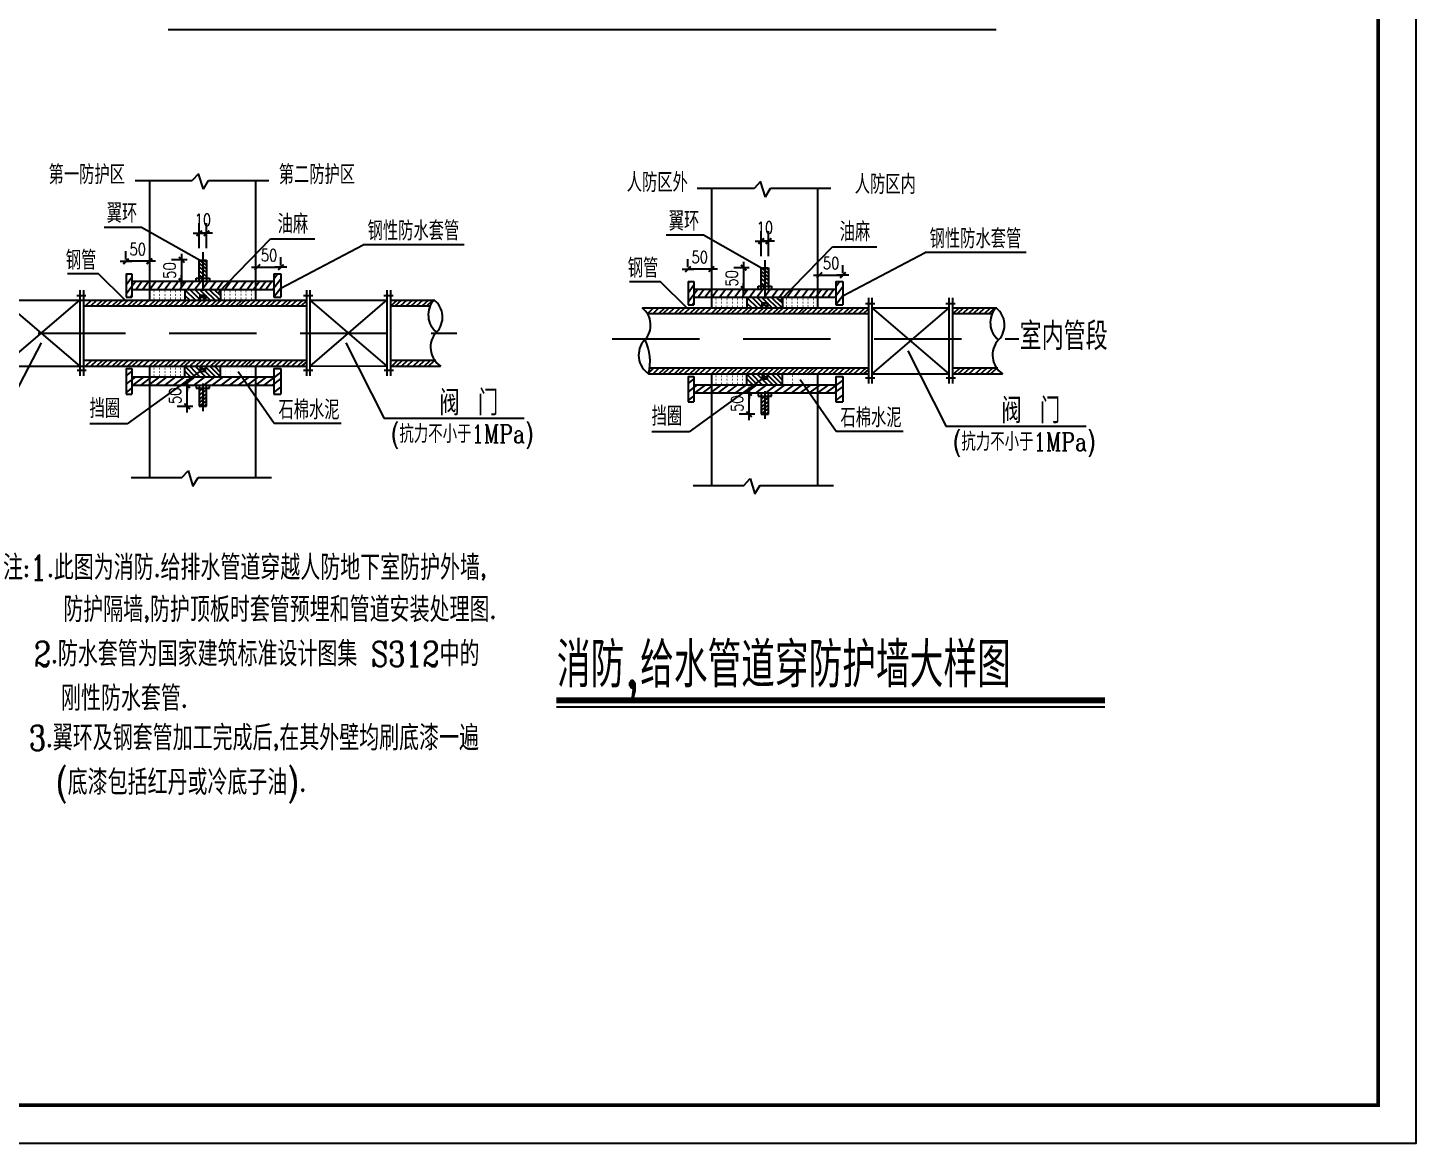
# Model space of a CAD drawing. Extents: x 0 to 46721, y 0 to 5465.
# Drawn here: x 364.7 to 642.9, y 0 to 223.4 of the extents above; entities that cross this region are included whole.
import ezdxf

# ---------------------------------------------------------------- set-up
doc = ezdxf.new("R2010")
doc.units = 0
doc.header["$LTSCALE"] = 35
doc.header["$MEASUREMENT"] = 0
doc.linetypes.add('HIDDENX2', pattern=[0.75, 0.5, -0.25])
doc.layers.add('HZ', color=3, linetype='Continuous')
doc.layers.add('图框', color=135, linetype='Continuous')
doc.styles.add('DIM_FONT', font='SIMPLEX', dxfattribs={"width": 0.8})
doc.styles.add('HZTXT', font='txt', dxfattribs={"width": 0.8, "bigfont": 'HZTXT'})
doc.styles.add('HZTXT1', font='romant.shx', dxfattribs={"bigfont": 'HZTXT1.shx'})
doc.styles.add('STY53', font='COMPLEX', dxfattribs={"width": 0.6, "bigfont": 'HZTXT'})
doc.dimstyles.new('DIMA80', dxfattribs={"dimscale": 0.007985, "dimtxt": 300, "dimasz": 1, "dimexe": 250, "dimexo": 300, "dimgap": 150, "dimtad": 1, "dimdec": 0, "dimzin": 0, "dimdsep": 46, "dimtxsty": 'DIM_FONT', "dimcen": 0.09, "dimse1": 1, "dimclrt": 7, "dimadec": 0, "dimazin": 0, "dimtfac": 1, "dimtdec": 0, "dimtix": 1, "dimtmove": 2, "dimatfit": 3, "dimfxl": 1, "dimtolj": 1, "dimtzin": 0, "dimarcsym": 0})
doc.dimstyles.new('DIMB80', dxfattribs={"dimscale": 0.008, "dimtxt": 300, "dimasz": 1, "dimexe": 250, "dimexo": 300, "dimgap": 150, "dimtad": 1, "dimdec": 0, "dimzin": 0, "dimdsep": 46, "dimtxsty": 'DIM_FONT', "dimcen": 0.09, "dimse2": 1, "dimclrt": 7, "dimadec": 0, "dimazin": 0, "dimtfac": 1, "dimtdec": 0, "dimtix": 1, "dimtmove": 2, "dimatfit": 3, "dimfxl": 1, "dimtolj": 1, "dimtzin": 0, "dimarcsym": 0})
doc.dimstyles.new('DIMN80', dxfattribs={"dimscale": 0.008, "dimtxt": 300, "dimasz": 1, "dimexe": 250, "dimexo": 300, "dimgap": 150, "dimtad": 1, "dimdec": 0, "dimzin": 0, "dimdsep": 46, "dimtxsty": 'DIM_FONT', "dimcen": 0.09, "dimclrt": 7, "dimadec": 0, "dimazin": 0, "dimtfac": 1, "dimtdec": 0, "dimtix": 1, "dimtmove": 2, "dimatfit": 3, "dimfxl": 1, "dimtolj": 1, "dimtzin": 0, "dimarcsym": 0})

# ---------------------------------------------------------------- blocks, each defined once
blk = doc.blocks.new('_DIMX')
blk.add_line((-150, 0), (150, 0))
blk.add_lwpolyline([(-70, -70, 50, 50, 0), (70, 70, 50, 50, 0)], format="xyseb")
blk = doc.blocks.new('*U1')
at = {"color": 0, "linetype": 'Continuous', "lineweight": -2}
for p, q in [((509.23, 150.29), (509.23, 150.3)), ((509.23, 146.01), (509.23, 150.28)), ((510.35, 146.01), (507.23, 146.01)), ((509.23, 146), (509.23, 145.99))]:
    blk.add_line(p, q, dxfattribs=at)
at = {"layer": 'DEFPOINTS', "color": 0, "linetype": 'Continuous'}
for p in [(509.23, 150.28), (512.75, 150.28), (512.75, 146.01)]:
    blk.add_point(p, dxfattribs=at)
at = {"color": 0, "linetype": 'Continuous', "lineweight": -2, "xscale": 0.008, "yscale": 0.008, "zscale": 0.008}
for p, rotation in [((509.23, 150.28), 270), ((509.23, 146.01), 90)]:
    blk.add_blockref('_DIMX', p, dxfattribs=dict(at, rotation=rotation))
at = {"color": 7, "linetype": 'Continuous', "insert": (506.83, 148.14), "char_height": 2.4, "width": 0.000000001, "attachment_point": 5, "rotation": 90, "style": 'DIM_FONT'}
blk.add_mtext('\\A1;50', dxfattribs=at)
blk = doc.blocks.new('*U2')
at = {"color": 0, "linetype": 'Continuous', "lineweight": -2}
for p, q in [((511.66, 177.7), (511.66, 182.69)), ((513.11, 177.7), (513.11, 182.69)), ((511.65, 180.69), (511.65, 180.69)), ((513.11, 180.69), (511.66, 180.69)), ((513.11, 180.69), (513.12, 180.69))]:
    blk.add_line(p, q, dxfattribs=at)
at = {"layer": 'DEFPOINTS', "color": 0, "linetype": 'Continuous'}
for p in [(511.66, 180.69), (511.67, 175.3), (513.11, 175.3)]:
    blk.add_point(p, dxfattribs=at)
at = {"color": 0, "linetype": 'Continuous', "lineweight": -2, "xscale": 0.008, "yscale": 0.008, "zscale": 0.008}
for p, rotation in [((511.66, 180.69), 0.03865189573338795), ((513.11, 180.69), 180.0386518957334)]:
    blk.add_blockref('_DIMX', p, dxfattribs=dict(at, rotation=rotation))
at = {"color": 7, "linetype": 'Continuous', "insert": (512.38, 183.38), "char_height": 2.4, "width": 0.000000001, "attachment_point": 5, "rotation": 0.0387, "style": 'DIM_FONT'}
blk.add_mtext('\\A1;10', dxfattribs=at)
blk = doc.blocks.new('*U3')
at = {"color": 0, "linetype": 'Continuous', "lineweight": -2}
for p, q in [((509.24, 175.36), (506.13, 175.36)), ((508.13, 175.36), (508.13, 175.37)), ((508.13, 175.36), (508.13, 171.08)), ((508.13, 171.07), (508.13, 171.06))]:
    blk.add_line(p, q, dxfattribs=at)
at = {"layer": 'DEFPOINTS', "color": 0, "linetype": 'Continuous'}
for p in [(511.64, 175.36), (508.13, 171.08), (511.64, 171.08)]:
    blk.add_point(p, dxfattribs=at)
at = {"color": 0, "linetype": 'Continuous', "lineweight": -2, "xscale": 0.008, "yscale": 0.008, "zscale": 0.008}
for p, rotation in [((508.13, 175.36), 270), ((508.13, 171.08), 90)]:
    blk.add_blockref('_DIMX', p, dxfattribs=dict(at, rotation=rotation))
at = {"color": 7, "linetype": 'Continuous', "insert": (505.73, 173.22), "char_height": 2.4, "width": 0.000000001, "attachment_point": 5, "rotation": 90, "style": 'DIM_FONT'}
blk.add_mtext('\\A1;50', dxfattribs=at)
blk = doc.blocks.new('*U4')
at = {"color": 0, "lineweight": -2}
for p, q in [((496.98, 175.44), (496.98, 177.08)), ((496.97, 175.08), (496.96, 175.08)), ((501.68, 175.08), (496.98, 175.08)), ((501.69, 175.08), (501.7, 175.08))]:
    blk.add_line(p, q, dxfattribs=at)
at = {"layer": 'DEFPOINTS', "color": 0}
for p in [(496.98, 175.08), (496.98, 173.05), (501.68, 173.05)]:
    blk.add_point(p, dxfattribs=at)
at = {"color": 0, "lineweight": -2, "xscale": 0.007984999999999999, "yscale": 0.007984999999999999, "zscale": 0.007984999999999999}
blk.add_blockref('_DIMX', (496.98, 175.08), dxfattribs=at)
at = {"color": 0, "lineweight": -2, "xscale": 0.007984999999999999, "yscale": 0.007984999999999999, "zscale": 0.007984999999999999, "rotation": 180}
blk.add_blockref('_DIMX', (501.68, 175.08), dxfattribs=at)
at = {"color": 7, "insert": (499.33, 177.48), "char_height": 2.396, "width": 0.000000001, "attachment_point": 5, "style": 'DIM_FONT'}
blk.add_mtext('\\A1;50', dxfattribs=at)
blk = doc.blocks.new('*U5')
at = {"color": 0, "lineweight": -2}
for p, q in [((528, 174.25), (528, 175.88)), ((523.29, 173.88), (523.28, 173.88)), ((523.3, 173.88), (528, 173.88)), ((528, 173.88), (528.01, 173.88))]:
    blk.add_line(p, q, dxfattribs=at)
at = {"layer": 'DEFPOINTS', "color": 0}
for p in [(528, 173.88), (523.3, 171.85), (528, 171.85)]:
    blk.add_point(p, dxfattribs=at)
at = {"color": 0, "lineweight": -2, "xscale": 0.007984999999999999, "yscale": 0.007984999999999999, "zscale": 0.007984999999999999}
blk.add_blockref('_DIMX', (523.3, 173.88), dxfattribs=at)
at = {"color": 0, "lineweight": -2, "xscale": 0.007984999999999999, "yscale": 0.007984999999999999, "zscale": 0.007984999999999999, "rotation": 180}
blk.add_blockref('_DIMX', (528, 173.88), dxfattribs=at)
at = {"color": 7, "insert": (525.65, 176.28), "char_height": 2.396, "width": 0.000000001, "attachment_point": 5, "style": 'DIM_FONT'}
blk.add_mtext('\\A1;50', dxfattribs=at)
blk = doc.blocks.new('*U6')
at = {"color": 0, "linetype": 'Continuous', "lineweight": -2}
for p, q in [((399.08, 179.27), (399.08, 184.26)), ((400.53, 179.27), (400.52, 184.26)), ((399.07, 182.26), (399.06, 182.26)), ((400.53, 182.26), (399.08, 182.26)), ((400.53, 182.26), (400.54, 182.26))]:
    blk.add_line(p, q, dxfattribs=at)
at = {"layer": 'DEFPOINTS', "color": 0, "linetype": 'Continuous'}
for p in [(399.08, 182.26), (399.08, 176.87), (400.53, 176.87)]:
    blk.add_point(p, dxfattribs=at)
at = {"color": 0, "linetype": 'Continuous', "lineweight": -2, "xscale": 0.008, "yscale": 0.008, "zscale": 0.008}
for p, rotation in [((399.08, 182.26), 0.03865189573338795), ((400.53, 182.26), 180.0386518957334)]:
    blk.add_blockref('_DIMX', p, dxfattribs=dict(at, rotation=rotation))
at = {"color": 7, "linetype": 'Continuous', "insert": (399.8, 184.95), "char_height": 2.4, "width": 0.000000001, "attachment_point": 5, "rotation": 0.0387, "style": 'DIM_FONT'}
blk.add_mtext('\\A1;10', dxfattribs=at)
blk = doc.blocks.new('*U7')
at = {"color": 0, "linetype": 'Continuous', "lineweight": -2}
for p, q in [((396.66, 176.93), (393.54, 176.93)), ((395.54, 176.93), (395.54, 176.94)), ((395.54, 176.93), (395.54, 172.65)), ((395.54, 172.64), (395.54, 172.63))]:
    blk.add_line(p, q, dxfattribs=at)
at = {"layer": 'DEFPOINTS', "color": 0, "linetype": 'Continuous'}
for p in [(399.06, 176.93), (395.54, 172.65), (399.06, 172.65)]:
    blk.add_point(p, dxfattribs=at)
at = {"color": 0, "linetype": 'Continuous', "lineweight": -2, "xscale": 0.008, "yscale": 0.008, "zscale": 0.008}
for p, rotation in [((395.54, 176.93), 270), ((395.54, 172.65), 90)]:
    blk.add_blockref('_DIMX', p, dxfattribs=dict(at, rotation=rotation))
at = {"color": 7, "linetype": 'Continuous', "insert": (393.14, 174.79), "char_height": 2.4, "width": 0.000000001, "attachment_point": 5, "rotation": 90, "style": 'DIM_FONT'}
blk.add_mtext('\\A1;50', dxfattribs=at)
blk = doc.blocks.new('*U8')
at = {"color": 0, "lineweight": -2}
for p, q in [((384.4, 177.01), (384.4, 178.65)), ((384.39, 176.65), (384.38, 176.65)), ((389.1, 176.65), (384.4, 176.65)), ((389.11, 176.65), (389.12, 176.65))]:
    blk.add_line(p, q, dxfattribs=at)
at = {"layer": 'DEFPOINTS', "color": 0}
for p in [(384.4, 176.65), (384.4, 174.62), (389.1, 174.62)]:
    blk.add_point(p, dxfattribs=at)
at = {"color": 0, "lineweight": -2, "xscale": 0.007984999999999999, "yscale": 0.007984999999999999, "zscale": 0.007984999999999999}
blk.add_blockref('_DIMX', (384.4, 176.65), dxfattribs=at)
at = {"color": 0, "lineweight": -2, "xscale": 0.007984999999999999, "yscale": 0.007984999999999999, "zscale": 0.007984999999999999, "rotation": 180}
blk.add_blockref('_DIMX', (389.1, 176.65), dxfattribs=at)
at = {"color": 7, "insert": (386.75, 179.05), "char_height": 2.396, "width": 0.000000001, "attachment_point": 5, "style": 'DIM_FONT'}
blk.add_mtext('\\A1;50', dxfattribs=at)
blk = doc.blocks.new('*U9')
at = {"color": 0, "lineweight": -2}
for p, q in [((410.71, 175.45), (410.7, 175.45)), ((410.71, 175.45), (415.42, 175.45)), ((415.42, 175.82), (415.42, 177.45)), ((415.42, 175.45), (415.43, 175.45))]:
    blk.add_line(p, q, dxfattribs=at)
at = {"layer": 'DEFPOINTS', "color": 0}
for p in [(415.42, 175.45), (410.71, 173.42), (415.42, 173.42)]:
    blk.add_point(p, dxfattribs=at)
at = {"color": 0, "lineweight": -2, "xscale": 0.007984999999999999, "yscale": 0.007984999999999999, "zscale": 0.007984999999999999}
blk.add_blockref('_DIMX', (410.71, 175.45), dxfattribs=at)
at = {"color": 0, "lineweight": -2, "xscale": 0.007984999999999999, "yscale": 0.007984999999999999, "zscale": 0.007984999999999999, "rotation": 180}
blk.add_blockref('_DIMX', (415.42, 175.45), dxfattribs=at)
at = {"color": 7, "insert": (413.06, 177.85), "char_height": 2.396, "width": 0.000000001, "attachment_point": 5, "style": 'DIM_FONT'}
blk.add_mtext('\\A1;50', dxfattribs=at)
blk = doc.blocks.new('*U10')
at = {"color": 0, "linetype": 'Continuous', "lineweight": -2}
for p, q in [((396.65, 151.86), (396.65, 151.87)), ((396.65, 147.58), (396.65, 151.85)), ((397.77, 147.58), (394.65, 147.58)), ((396.65, 147.57), (396.65, 147.56))]:
    blk.add_line(p, q, dxfattribs=at)
at = {"layer": 'DEFPOINTS', "color": 0, "linetype": 'Continuous'}
for p in [(396.65, 151.85), (400.17, 151.85), (400.17, 147.58)]:
    blk.add_point(p, dxfattribs=at)
at = {"color": 0, "linetype": 'Continuous', "lineweight": -2, "xscale": 0.008, "yscale": 0.008, "zscale": 0.008}
for p, rotation in [((396.65, 151.85), 270), ((396.65, 147.58), 90)]:
    blk.add_blockref('_DIMX', p, dxfattribs=dict(at, rotation=rotation))
at = {"color": 7, "linetype": 'Continuous', "insert": (394.25, 149.71), "char_height": 2.4, "width": 0.000000001, "attachment_point": 5, "rotation": 90, "style": 'DIM_FONT'}
blk.add_mtext('\\A1;50', dxfattribs=at)

msp = doc.modelspace()

# ---------------------------------------------------------------- linework, layer by layer
for p, q in [((386.21, 192.84), (397.66, 192.84)), ((389.1, 192.84), (389.1, 168.89)), ((398.92, 194.18), (397.64, 192.82)), ((399.9, 191.08), (398.92, 194.18)), ((399.9, 191.11), (400.96, 192.85)), ((399.9, 191.08), (400.96, 192.82)), ((400.96, 192.84), (413.03, 192.84)), ((410.35, 192.84), (410.35, 168.89)), ((511.5, 192.61), (510.22, 191.25)), ((512.49, 189.51), (511.5, 192.61)), ((498.79, 191.27), (510.24, 191.27)), ((501.68, 191.27), (501.68, 167.32)), ((512.49, 189.54), (513.54, 191.28)), ((512.49, 189.51), (513.54, 191.25)), ((513.54, 191.27), (525.61, 191.27)), ((522.93, 191.27), (522.93, 167.32)), ((399.05, 176.89), (400.53, 175.77)), ((399.05, 176.18), (400.53, 175.06)), ((399.05, 175.5), (400.53, 174.38)), ((399.06, 172.64), (399.06, 176.89)), ((399.07, 176.89), (400.53, 176.89)), ((400.02, 176.89), (400.53, 176.55)), ((400.52, 176.89), (400.52, 172.64)), ((511.63, 175.32), (513.11, 174.2)), ((511.64, 171.07), (511.64, 175.32)), ((511.65, 175.32), (513.11, 175.32)), ((512.6, 175.32), (513.11, 174.98)), ((513.11, 175.32), (513.11, 171.07)), ((384.74, 174.16), (384.41, 173.73)), ((385.6, 173.42), (384.41, 171.84)), ((386.37, 172.65), (384.41, 170.05)), ((387.66, 172.65), (386.42, 171)), ((389, 172.65), (387.75, 170.98)), ((390.46, 172.65), (389.2, 170.98)), ((391.96, 172.65), (390.7, 170.98)), ((393.46, 172.65), (392.2, 170.98)), ((394.95, 172.65), (393.7, 170.98)), ((396.45, 172.65), (395.2, 170.98)), ((397.95, 172.65), (396.69, 170.98)), ((399.78, 173.09), (398.19, 170.98)), ((398.44, 173.26), (401.11, 173.26)), ((398.44, 172.64), (398.44, 173.26)), ((399.05, 174.69), (400.53, 173.57)), ((399.05, 173.85), (399.87, 173.26)), ((400.95, 172.65), (399.69, 170.98)), ((401.11, 173.26), (401.11, 172.64)), ((402.45, 172.65), (401.19, 170.98)), ((403.95, 172.65), (402.69, 170.98)), ((405.45, 172.65), (404.19, 170.98)), ((406.95, 172.65), (405.69, 170.98)), ((408.45, 172.65), (407.19, 170.98)), ((409.95, 172.65), (408.69, 170.98)), ((411.23, 172.65), (409.97, 170.98)), ((412.45, 172.65), (411.19, 170.98)), ((413.69, 172.65), (412.44, 170.98)), ((415.4, 173.07), (413.82, 170.98)), ((414.84, 174.16), (414.01, 173.07)), ((497.32, 172.59), (496.99, 172.16)), ((511.63, 174.61), (513.11, 173.49)), ((511.63, 173.93), (513.11, 172.81)), ((511.63, 173.12), (513.11, 172)), ((527.42, 172.59), (526.59, 171.5)), ((385.6, 169.92), (385.27, 169.48)), ((390, 170.63), (390.04, 170.63)), ((390, 169.95), (390.04, 169.95)), ((391.07, 170.63), (391.11, 170.63)), ((391.07, 169.95), (391.11, 169.95)), ((392.19, 170.63), (392.23, 170.63)), ((392.19, 169.95), (392.23, 169.95)), ((393.26, 170.63), (393.31, 170.63)), ((393.26, 169.95), (393.31, 169.95)), ((394.27, 170.63), (394.31, 170.63)), ((394.27, 169.95), (394.31, 169.95)), ((395.34, 170.63), (395.38, 170.63)), ((395.34, 169.95), (395.38, 169.95)), ((396.19, 170.97), (396.19, 168.87)), ((396.19, 170.95), (398.29, 168.88)), ((396.19, 169.8), (397.2, 168.88)), ((397.24, 170.93), (399.35, 168.86)), ((398.23, 170.96), (400.33, 168.89)), ((399.17, 170.96), (401.28, 168.89)), ((399.28, 169.89), (400.32, 169.89)), ((399.28, 168.95), (399.28, 169.89)), ((400.13, 170.96), (402.24, 168.89)), ((400.32, 169.89), (400.32, 168.95)), ((401.14, 170.96), (403.25, 168.89)), ((402.2, 170.85), (403.22, 169.94)), ((403.31, 170.97), (403.31, 168.87)), ((404.14, 170.65), (404.18, 170.65)), ((404.14, 169.96), (404.18, 169.96)), ((405.21, 170.65), (405.25, 170.65)), ((405.21, 169.96), (405.25, 169.96)), ((406.33, 170.65), (406.37, 170.65)), ((406.33, 169.96), (406.37, 169.96)), ((407.4, 170.65), (407.44, 170.65)), ((407.4, 169.96), (407.44, 169.96)), ((408.41, 170.65), (408.45, 170.65)), ((408.41, 169.96), (408.45, 169.96)), ((409.48, 170.65), (409.52, 170.65)), ((409.48, 169.96), (409.52, 169.96)), ((415.4, 171.29), (414.03, 169.48)), ((498.18, 171.85), (496.99, 170.27)), ((498.95, 171.08), (496.99, 168.48)), ((500.24, 171.08), (499, 169.43)), ((501.59, 171.08), (500.33, 169.41)), ((503.04, 171.08), (501.78, 169.41)), ((504.54, 171.08), (503.28, 169.41)), ((506.04, 171.08), (504.78, 169.41)), ((507.54, 171.08), (506.28, 169.41)), ((509.04, 171.08), (507.78, 169.41)), ((510.53, 171.08), (509.28, 169.41)), ((512.37, 171.52), (510.77, 169.41)), ((511.02, 171.69), (513.69, 171.69)), ((511.02, 171.07), (511.02, 171.69)), ((511.63, 172.28), (512.45, 171.69)), ((513.53, 171.08), (512.27, 169.41)), ((513.69, 171.69), (513.69, 171.07)), ((515.03, 171.08), (513.77, 169.41)), ((516.53, 171.08), (515.27, 169.41)), ((518.03, 171.08), (516.77, 169.41)), ((519.53, 171.08), (518.27, 169.41)), ((521.03, 171.08), (519.77, 169.41)), ((522.53, 171.08), (521.27, 169.41)), ((523.81, 171.08), (522.55, 169.41)), ((525.03, 171.08), (523.78, 169.41)), ((526.28, 171.08), (525.02, 169.41)), ((527.98, 171.5), (526.4, 169.41)), ((527.98, 169.72), (526.61, 167.91)), ((376.34, 167.78), (377.52, 168.88)), ((377.4, 167.78), (378.59, 168.88)), ((378.54, 167.78), (379.72, 168.88)), ((379.44, 167.78), (380.62, 168.88)), ((380.5, 167.78), (381.68, 168.88)), ((381.68, 167.78), (382.86, 168.88)), ((382.57, 167.78), (383.75, 168.88)), ((383.63, 167.78), (384.82, 168.88)), ((384.77, 167.78), (385.96, 168.88)), ((385.67, 167.78), (386.85, 168.88)), ((386.73, 167.78), (387.91, 168.88)), ((387.83, 167.78), (389.02, 168.88)), ((389.09, 167.78), (390.27, 168.88)), ((389.98, 167.78), (391.16, 168.88)), ((390, 169.24), (390.04, 169.24)), ((391.04, 167.78), (392.23, 168.88)), ((391.07, 169.24), (391.11, 169.24)), ((392.18, 167.78), (393.36, 168.88)), ((392.19, 169.24), (392.23, 169.24)), ((393.08, 167.78), (394.26, 168.88)), ((393.26, 169.24), (393.31, 169.24)), ((394.14, 167.78), (395.32, 168.88)), ((394.27, 169.24), (394.31, 169.24)), ((395.24, 167.78), (396.42, 168.88)), ((395.34, 169.24), (395.38, 169.24)), ((396.14, 167.78), (397.32, 168.88)), ((397.2, 167.78), (398.38, 168.88)), ((398.34, 167.78), (399.52, 168.88)), ((399.23, 167.78), (400.41, 168.88)), ((399.28, 169.45), (400.32, 169.45)), ((400.29, 167.78), (401.47, 168.88)), ((401.39, 167.78), (402.57, 168.88)), ((402.28, 167.78), (403.46, 168.88)), ((403.34, 167.78), (404.53, 168.88)), ((404.14, 169.26), (404.18, 169.26)), ((404.48, 167.78), (405.66, 168.88)), ((405.21, 169.26), (405.25, 169.26)), ((405.38, 167.78), (406.56, 168.88)), ((406.33, 169.26), (406.37, 169.26)), ((406.44, 167.78), (407.62, 168.88)), ((407.13, 167.78), (408.32, 168.88)), ((407.4, 169.26), (407.44, 169.26)), ((408.12, 167.78), (409.3, 168.88)), ((408.41, 169.26), (408.45, 169.26)), ((409.18, 167.78), (410.37, 168.88)), ((409.48, 169.26), (409.52, 169.26)), ((410.21, 167.78), (411.39, 168.88)), ((411.27, 167.78), (412.46, 168.88)), ((412.41, 167.78), (413.6, 168.88)), ((413.31, 167.78), (414.49, 168.88)), ((414.37, 167.78), (415.55, 168.88)), ((415.55, 167.78), (416.73, 168.88)), ((416.44, 167.78), (417.62, 168.88)), ((417.51, 167.78), (418.69, 168.88)), ((418.64, 167.78), (419.83, 168.88)), ((419.54, 167.78), (420.53, 168.7)), ((437.52, 167.78), (438.7, 168.88)), ((438.41, 167.78), (439.59, 168.88)), ((439.47, 167.78), (440.65, 168.88)), ((440.58, 167.78), (441.76, 168.88)), ((441.61, 167.78), (442.79, 168.88)), ((442.67, 167.78), (443.85, 168.88)), ((443.81, 167.78), (444.99, 168.88)), ((444.7, 167.78), (445.88, 168.88)), ((488.92, 166.22), (490.1, 167.31)), ((489.99, 166.22), (491.17, 167.31)), ((491.12, 166.22), (492.31, 167.31)), ((492.02, 166.22), (493.2, 167.31)), ((493.08, 166.22), (494.26, 167.31)), ((494.26, 166.22), (495.44, 167.31)), ((495.15, 166.22), (496.34, 167.31)), ((496.22, 166.22), (497.4, 167.31)), ((497.36, 166.22), (498.54, 167.31)), ((498.18, 168.35), (497.85, 167.91)), ((498.25, 166.22), (499.43, 167.31)), ((499.31, 166.22), (500.49, 167.31)), ((500.42, 166.22), (501.6, 167.31)), ((501.67, 166.22), (502.85, 167.31)), ((502.56, 166.22), (503.74, 167.31)), ((502.58, 169.06), (502.62, 169.06)), ((502.58, 168.38), (502.62, 168.38)), ((502.58, 167.67), (502.62, 167.67)), ((503.63, 166.22), (504.81, 167.31)), ((503.65, 169.06), (503.69, 169.06)), ((503.65, 168.38), (503.69, 168.38)), ((503.65, 167.67), (503.69, 167.67)), ((504.76, 166.22), (505.95, 167.31)), ((504.77, 169.06), (504.81, 169.06)), ((504.77, 168.38), (504.81, 168.38)), ((504.77, 167.67), (504.81, 167.67)), ((505.66, 166.22), (506.84, 167.31)), ((505.85, 169.06), (505.89, 169.06)), ((505.85, 168.38), (505.89, 168.38)), ((505.85, 167.67), (505.89, 167.67)), ((506.72, 166.22), (507.9, 167.31)), ((506.85, 169.06), (506.89, 169.06)), ((506.85, 168.38), (506.89, 168.38)), ((506.85, 167.67), (506.89, 167.67)), ((507.82, 166.22), (509.01, 167.31)), ((507.92, 169.06), (507.97, 169.06)), ((507.92, 168.38), (507.97, 168.38)), ((507.92, 167.67), (507.97, 167.67)), ((508.72, 166.22), (509.9, 167.31)), ((508.77, 169.4), (508.77, 167.3)), ((508.77, 169.38), (510.88, 167.31)), ((508.77, 168.23), (509.78, 167.31)), ((509.78, 166.22), (510.96, 167.31)), ((509.82, 169.36), (511.93, 167.29)), ((510.81, 169.39), (512.92, 167.32)), ((510.92, 166.22), (512.1, 167.31)), ((511.75, 169.39), (513.86, 167.32)), ((511.81, 166.22), (512.99, 167.31)), ((511.86, 168.32), (512.9, 168.32)), ((511.86, 167.38), (511.86, 168.32)), ((511.86, 167.88), (512.9, 167.88)), ((512.71, 169.39), (514.82, 167.32)), ((512.87, 166.22), (514.06, 167.31)), ((512.9, 168.32), (512.9, 167.38)), ((513.72, 169.39), (515.83, 167.32)), ((513.97, 166.22), (515.15, 167.31)), ((514.79, 169.28), (515.8, 168.37)), ((514.86, 166.22), (516.04, 167.31)), ((515.89, 169.4), (515.89, 167.3)), ((515.93, 166.22), (517.11, 167.31)), ((516.72, 169.08), (516.76, 169.08)), ((516.72, 168.39), (516.76, 168.39)), ((516.72, 167.69), (516.76, 167.69)), ((517.06, 166.22), (518.25, 167.31)), ((517.79, 169.08), (517.83, 169.08)), ((517.79, 168.39), (517.83, 168.39)), ((517.79, 167.69), (517.83, 167.69)), ((517.96, 166.22), (519.14, 167.31)), ((518.91, 169.08), (518.95, 169.08)), ((518.91, 168.39), (518.95, 168.39)), ((518.91, 167.69), (518.95, 167.69)), ((519.02, 166.22), (520.2, 167.31)), ((519.72, 166.22), (520.9, 167.31)), ((519.98, 169.08), (520.02, 169.08)), ((519.98, 168.39), (520.02, 168.39)), ((519.98, 167.69), (520.02, 167.69)), ((520.7, 166.22), (521.89, 167.31)), ((520.99, 169.08), (521.03, 169.08)), ((520.99, 168.39), (521.03, 168.39)), ((520.99, 167.69), (521.03, 167.69)), ((521.77, 166.22), (522.95, 167.31)), ((522.06, 169.08), (522.1, 169.08)), ((522.06, 168.39), (522.1, 168.39)), ((522.06, 167.69), (522.1, 167.69)), ((522.79, 166.22), (523.98, 167.31)), ((523.86, 166.22), (525.04, 167.31)), ((525, 166.22), (526.18, 167.31)), ((525.89, 166.22), (527.07, 167.31)), ((526.95, 166.22), (528.13, 167.31)), ((528.13, 166.22), (529.31, 167.31)), ((529.02, 166.22), (530.21, 167.31)), ((530.09, 166.22), (531.27, 167.31)), ((531.23, 166.22), (532.41, 167.31)), ((532.12, 166.22), (533.11, 167.13)), ((550.1, 166.22), (551.28, 167.31)), ((550.99, 166.22), (552.17, 167.31)), ((552.05, 166.22), (553.23, 167.31)), ((553.16, 166.22), (554.34, 167.31)), ((554.19, 166.22), (555.37, 167.31)), ((555.25, 166.22), (556.43, 167.31)), ((556.39, 166.22), (557.57, 167.31)), ((557.28, 166.22), (558.46, 167.31)), ((376.34, 155.69), (377.52, 156.79)), ((377.4, 155.69), (378.59, 156.79)), ((378.54, 155.69), (379.72, 156.79)), ((379.44, 155.69), (380.62, 156.79)), ((380.5, 155.69), (381.68, 156.79)), ((381.68, 155.69), (382.86, 156.79)), ((382.57, 155.69), (383.75, 156.79)), ((383.63, 155.69), (384.82, 156.79)), ((384.77, 155.69), (385.96, 156.79)), ((385.67, 155.69), (386.85, 156.79)), ((386.73, 155.69), (387.91, 156.79)), ((387.83, 155.69), (389.02, 156.79)), ((389.15, 155.77), (390.33, 156.86)), ((390.04, 155.77), (391.22, 156.86)), ((391.1, 155.77), (392.28, 156.86)), ((392.24, 155.77), (393.42, 156.86)), ((393.13, 155.77), (394.32, 156.86)), ((394.2, 155.77), (395.38, 156.86)), ((395.32, 155.72), (396.5, 156.82)), ((396.21, 155.72), (397.39, 156.82)), ((397.27, 155.72), (398.45, 156.82)), ((398.41, 155.72), (399.59, 156.82)), ((399.3, 155.72), (400.49, 156.82)), ((400.37, 155.72), (401.55, 156.82)), ((401.39, 155.72), (402.57, 156.82)), ((402.29, 155.72), (403.47, 156.82)), ((403.35, 155.72), (404.53, 156.82)), ((404.49, 155.72), (405.67, 156.82)), ((405.38, 155.72), (406.56, 156.82)), ((406.44, 155.72), (407.62, 156.82)), ((407.47, 155.72), (408.65, 156.82)), ((408.36, 155.72), (409.54, 156.82)), ((409.14, 155.72), (410.32, 156.82)), ((410.39, 155.71), (411.57, 156.81)), ((411.45, 155.71), (412.63, 156.81)), ((412.59, 155.71), (413.77, 156.81)), ((413.48, 155.71), (414.66, 156.81)), ((414.54, 155.71), (415.73, 156.81)), ((415.73, 155.71), (416.91, 156.81)), ((416.62, 155.71), (417.8, 156.81)), ((417.68, 155.71), (418.86, 156.81)), ((418.82, 155.71), (420, 156.81)), ((419.71, 155.71), (420.53, 156.47)), ((437.69, 155.71), (438.87, 156.81)), ((438.58, 155.71), (439.76, 156.81)), ((439.64, 155.71), (440.83, 156.81)), ((440.75, 155.71), (441.93, 156.81)), ((441.94, 155.66), (443.12, 156.76)), ((443, 155.66), (444.18, 156.76)), ((444.14, 155.66), (445.32, 156.76)), ((445.03, 155.66), (446.21, 156.76)), ((384.41, 153.71), (385.6, 154.6)), ((384.41, 152.02), (386.38, 153.51)), ((385.91, 151.92), (388.02, 153.51)), ((387.49, 151.92), (389.6, 153.51)), ((389.05, 151.92), (391.16, 153.51)), ((389.1, 155.67), (389.1, 133.34)), ((390, 155.2), (390.04, 155.2)), ((390, 154.52), (390.04, 154.52)), ((390, 153.81), (390.04, 153.81)), ((390.55, 151.92), (392.65, 153.51)), ((391.07, 155.2), (391.11, 155.2)), ((391.07, 154.52), (391.11, 154.52)), ((391.07, 153.81), (391.11, 153.81)), ((392.19, 155.2), (392.23, 155.2)), ((392.19, 154.52), (392.23, 154.52)), ((392.19, 153.81), (392.23, 153.81)), ((392.28, 151.92), (394.39, 153.51)), ((393.26, 155.2), (393.31, 155.2)), ((393.26, 154.52), (393.31, 154.52)), ((393.26, 153.81), (393.31, 153.81)), ((394.06, 151.92), (396.17, 153.51)), ((394.27, 155.2), (394.31, 155.2)), ((394.27, 154.52), (394.31, 154.52)), ((394.27, 153.81), (394.31, 153.81)), ((395.34, 155.2), (395.38, 155.2)), ((395.34, 154.52), (395.38, 154.52)), ((395.34, 153.81), (395.38, 153.81)), ((396.17, 151.92), (398.28, 153.51)), ((396.19, 153.52), (396.19, 155.62)), ((396.21, 155.61), (398.25, 153.52)), ((396.21, 154.66), (397.29, 153.52)), ((397.18, 155.61), (399.22, 153.52)), ((398.14, 151.92), (400.24, 153.51)), ((398.28, 155.61), (400.32, 153.52)), ((399.28, 155.59), (399.28, 154.65)), ((399.28, 155.08), (400.32, 155.08)), ((399.28, 154.65), (400.32, 154.65)), ((399.31, 155.59), (401.35, 153.51)), ((400.1, 151.92), (402.21, 153.51)), ((400.21, 155.63), (402.25, 153.55)), ((400.32, 154.65), (400.32, 155.59)), ((401.22, 155.63), (403.26, 153.55)), ((401.79, 151.92), (403.9, 153.51)), ((402.2, 155.58), (403.28, 154.44)), ((403.31, 153.52), (403.31, 155.62)), ((403.62, 151.92), (405.72, 153.51)), ((404.25, 155.26), (404.29, 155.26)), ((404.25, 154.57), (404.29, 154.57)), ((404.25, 153.87), (404.29, 153.87)), ((405.19, 151.84), (407.41, 153.51)), ((405.32, 155.26), (405.36, 155.26)), ((405.32, 154.57), (405.36, 154.57)), ((405.32, 153.87), (405.36, 153.87)), ((406.44, 155.26), (406.48, 155.26)), ((406.44, 154.57), (406.48, 154.57)), ((406.44, 153.87), (406.48, 153.87)), ((406.93, 151.84), (409.14, 153.51)), ((407.52, 155.26), (407.56, 155.26)), ((407.52, 154.57), (407.56, 154.57)), ((407.52, 153.87), (407.56, 153.87)), ((408.52, 155.26), (408.56, 155.26)), ((408.52, 154.57), (408.56, 154.57)), ((408.52, 153.87), (408.56, 153.87)), ((408.74, 151.84), (410.92, 153.48)), ((409.59, 155.26), (409.64, 155.26)), ((409.59, 154.57), (409.64, 154.57)), ((409.59, 153.87), (409.64, 153.87)), ((410.35, 155.67), (410.35, 133.34)), ((410.42, 151.84), (412.6, 153.48)), ((412.06, 151.84), (415.4, 154.35)), ((413.74, 151.84), (415.4, 153.09)), ((488.92, 154.12), (490.1, 155.22)), ((489.99, 154.12), (491.17, 155.22)), ((491.12, 154.12), (492.31, 155.22)), ((492.02, 154.12), (493.2, 155.22)), ((493.08, 154.12), (494.26, 155.22)), ((494.26, 154.12), (495.44, 155.22)), ((495.15, 154.12), (496.34, 155.22)), ((496.22, 154.12), (497.4, 155.22)), ((496.99, 152.14), (498.18, 153.03)), ((497.36, 154.12), (498.54, 155.22)), ((498.25, 154.12), (499.43, 155.22)), ((499.31, 154.12), (500.49, 155.22)), ((500.42, 154.12), (501.6, 155.22)), ((501.68, 154.1), (501.68, 131.77)), ((501.73, 154.2), (502.91, 155.29)), ((502.58, 153.63), (502.62, 153.63)), ((502.62, 154.2), (503.8, 155.29)), ((503.65, 153.63), (503.69, 153.63)), ((503.68, 154.2), (504.87, 155.29)), ((504.77, 153.63), (504.81, 153.63)), ((504.82, 154.2), (506.01, 155.29)), ((505.72, 154.2), (506.9, 155.29)), ((505.85, 153.63), (505.89, 153.63)), ((506.78, 154.2), (507.96, 155.29)), ((506.85, 153.63), (506.89, 153.63)), ((507.9, 154.15), (509.08, 155.25)), ((507.92, 153.63), (507.97, 153.63)), ((508.77, 151.95), (508.77, 154.05)), ((508.79, 154.15), (509.97, 155.25)), ((508.79, 154.04), (510.83, 151.95)), ((508.79, 153.09), (509.87, 151.95)), ((509.76, 154.04), (511.8, 151.95)), ((509.85, 154.15), (511.04, 155.25)), ((510.86, 154.04), (512.9, 151.95)), ((510.99, 154.15), (512.17, 155.25)), ((511.86, 154.02), (511.86, 153.08)), ((511.86, 153.51), (512.9, 153.51)), ((511.86, 153.08), (512.9, 153.08)), ((511.89, 154.15), (513.07, 155.25)), ((511.89, 154.02), (513.93, 151.94)), ((512.79, 154.06), (514.83, 151.98)), ((512.9, 153.08), (512.9, 154.02)), ((512.95, 154.15), (514.13, 155.25)), ((513.8, 154.06), (515.84, 151.98)), ((513.97, 154.15), (515.16, 155.25)), ((514.79, 154.01), (515.87, 152.87)), ((514.87, 154.15), (516.05, 155.25)), ((515.89, 151.95), (515.89, 154.05)), ((515.93, 154.15), (517.11, 155.25)), ((516.83, 153.69), (516.87, 153.69)), ((516.83, 153), (516.87, 153)), ((517.07, 154.15), (518.25, 155.25)), ((517.91, 153.69), (517.95, 153.69)), ((517.91, 153), (517.95, 153)), ((517.96, 154.15), (519.14, 155.25)), ((519.02, 154.15), (520.2, 155.25)), ((519.02, 153.69), (519.06, 153.69)), ((519.02, 153), (519.06, 153)), ((520.05, 154.15), (521.23, 155.25)), ((520.1, 153.69), (520.14, 153.69)), ((520.1, 153), (520.14, 153)), ((520.94, 154.15), (522.12, 155.25)), ((521.1, 153.69), (521.14, 153.69)), ((521.1, 153), (521.14, 153)), ((521.72, 154.15), (522.9, 155.25)), ((522.18, 153.69), (522.22, 153.69)), ((522.18, 153), (522.22, 153)), ((522.93, 154.1), (522.93, 131.77)), ((522.97, 154.14), (524.15, 155.24)), ((524.03, 154.14), (525.21, 155.24)), ((525.17, 154.14), (526.35, 155.24)), ((526.06, 154.14), (527.24, 155.24)), ((527.13, 154.14), (528.31, 155.24)), ((528.31, 154.14), (529.49, 155.24)), ((529.2, 154.14), (530.38, 155.24)), ((530.26, 154.14), (531.44, 155.24)), ((531.4, 154.14), (532.58, 155.24)), ((532.29, 154.14), (533.11, 154.9)), ((550.27, 154.14), (551.45, 155.24)), ((551.16, 154.14), (552.35, 155.24)), ((552.23, 154.14), (553.41, 155.24)), ((553.33, 154.14), (554.51, 155.24)), ((554.52, 154.09), (555.7, 155.19)), ((555.58, 154.09), (556.76, 155.19)), ((556.72, 154.09), (557.9, 155.19)), ((557.61, 154.09), (558.79, 155.19)), ((384.41, 150.32), (385.6, 151.22)), ((398.44, 151.84), (398.44, 151.22)), ((398.44, 151.22), (401.11, 151.22)), ((399.05, 150.63), (399.87, 151.23)), ((399.05, 149.8), (400.53, 150.92)), ((399.06, 151.85), (399.06, 147.6)), ((400.52, 147.6), (400.52, 151.85)), ((401.11, 151.22), (401.11, 151.84)), ((414.01, 150.36), (415.4, 151.41)), ((496.99, 150.45), (498.96, 151.94)), ((498.49, 150.35), (500.6, 151.94)), ((500.07, 150.35), (502.18, 151.94)), ((501.63, 150.35), (503.74, 151.94)), ((502.58, 152.95), (502.62, 152.95)), ((502.58, 152.24), (502.62, 152.24)), ((503.13, 150.35), (505.24, 151.94)), ((503.65, 152.95), (503.69, 152.95)), ((503.65, 152.24), (503.69, 152.24)), ((504.77, 152.95), (504.81, 152.95)), ((504.77, 152.24), (504.81, 152.24)), ((504.86, 150.35), (506.97, 151.94)), ((505.85, 152.95), (505.89, 152.95)), ((505.85, 152.24), (505.89, 152.24)), ((506.64, 150.35), (508.75, 151.94)), ((506.85, 152.95), (506.89, 152.95)), ((506.85, 152.24), (506.89, 152.24)), ((507.92, 152.95), (507.97, 152.95)), ((507.92, 152.24), (507.97, 152.24)), ((508.75, 150.35), (510.86, 151.94)), ((510.72, 150.35), (512.82, 151.94)), ((511.02, 150.27), (511.02, 149.65)), ((511.64, 150.28), (511.64, 146.03)), ((512.68, 150.35), (514.79, 151.94)), ((513.11, 146.03), (513.11, 150.28)), ((513.69, 149.65), (513.69, 150.27)), ((514.37, 150.35), (516.48, 151.94)), ((516.2, 150.35), (518.31, 151.94)), ((516.83, 152.3), (516.87, 152.3)), ((517.78, 150.27), (519.99, 151.94)), ((517.91, 152.3), (517.95, 152.3)), ((519.02, 152.3), (519.06, 152.3)), ((519.51, 150.27), (521.73, 151.94)), ((520.1, 152.3), (520.14, 152.3)), ((521.1, 152.3), (521.14, 152.3)), ((521.32, 150.27), (523.5, 151.91)), ((522.18, 152.3), (522.22, 152.3)), ((523.01, 150.27), (525.19, 151.91)), ((524.65, 150.27), (527.98, 152.78)), ((526.32, 150.27), (527.98, 151.52)), ((399.05, 148.99), (400.53, 150.11)), ((399.05, 148.3), (400.53, 149.43)), ((399.05, 147.59), (400.53, 148.72)), ((399.07, 147.6), (400.53, 147.6)), ((400.02, 147.6), (400.53, 147.94)), ((496.99, 148.75), (498.18, 149.65)), ((511.02, 149.65), (513.69, 149.65)), ((511.63, 149.06), (512.45, 149.66)), ((511.63, 148.23), (513.11, 149.35)), ((511.63, 147.42), (513.11, 148.54)), ((511.63, 146.73), (513.11, 147.86)), ((526.59, 148.79), (527.98, 149.84)), ((511.63, 146.03), (513.11, 147.15)), ((511.65, 146.03), (513.11, 146.03)), ((512.6, 146.03), (513.11, 146.37)), ((395.56, 133.33), (396.84, 134.69)), ((396.84, 134.71), (397.82, 131.61)), ((385.44, 133.34), (395.57, 133.34)), ((397.82, 131.61), (398.88, 133.35)), ((398.87, 133.34), (413.54, 133.34)), ((498.02, 131.77), (508.15, 131.77)), ((508.14, 131.76), (509.42, 133.12)), ((509.42, 133.14), (510.4, 130.04)), ((510.4, 130.04), (511.46, 131.78)), ((511.45, 131.77), (526.12, 131.77))]:
    msp.add_line(p, q)
at = {"color": 3}
for p, q in [((387.51, 183.43), (380.02, 183.43)), ((399.14, 176.85), (387.51, 183.43)), ((402.81, 170.28), (413.36, 181.13)), ((413.36, 181.13), (422.22, 181.13)), ((500.1, 181.86), (492.6, 181.86)), ((511.72, 175.29), (500.1, 181.86)), ((399.77, 178.46), (399.77, 170.73)), ((452.13, 179.96), (431.92, 179.96)), ((515.39, 168.71), (525.94, 179.56)), ((525.94, 179.56), (534.81, 179.56)), ((564.71, 178.39), (544.5, 178.39)), ((512.35, 176.89), (512.36, 169.17)), ((378.91, 174.11), (372.65, 174.11)), ((384.15, 168.91), (378.91, 174.11)), ((491.49, 172.54), (485.23, 172.54)), ((496.73, 167.34), (491.49, 172.54)), ((399.28, 154.65), (384.64, 144.07)), ((406.84, 154.54), (414.06, 144.2)), ((511.86, 153.08), (497.22, 142.5)), ((399.79, 152.17), (399.79, 146.65)), ((512.37, 150.6), (512.37, 145.08)), ((519.42, 152.97), (526.64, 142.63)), ((464.17, 145.13), (436.12, 145.13)), ((384.64, 144.07), (377.18, 144.07)), ((414.06, 144.2), (427.52, 144.2)), ((497.22, 142.5), (489.76, 142.5)), ((526.64, 142.63), (540.1, 142.63)), ((576.75, 143.56), (548.7, 143.56))]:
    msp.add_line(p, q, dxfattribs=at)
at = {"linetype": 'Continuous'}
for p, q in [((415.4, 171.29), (431.92, 179.96)), ((527.98, 169.72), (544.5, 178.39)), ((367.43, 160.31), (359.55, 145.13)), ((428.43, 160.31), (436.12, 145.13)), ((541.02, 158.74), (548.7, 143.56))]:
    msp.add_line(p, q, dxfattribs=at)
at = {"color": 2}
for p, q in [((384.41, 174.16), (385.6, 174.16)), ((384.41, 174.16), (384.41, 169.48)), ((385.6, 174.16), (385.6, 169.48)), ((385.6, 172.65), (414.01, 172.65)), ((414.01, 174.16), (415.4, 174.16)), ((414.01, 174.16), (414.01, 169.48)), ((415.4, 174.16), (415.4, 169.48)), ((496.99, 172.59), (498.18, 172.59)), ((496.99, 172.59), (496.99, 167.91)), ((498.18, 172.59), (498.18, 167.91)), ((526.59, 172.59), (527.98, 172.59)), ((526.59, 172.59), (526.59, 167.91)), ((527.98, 172.59), (527.98, 167.91)), ((385.6, 171), (414.01, 171)), ((498.18, 171.08), (526.59, 171.08)), ((347.82, 168.89), (420.53, 168.89)), ((375.88, 167.75), (420.53, 167.75)), ((384.41, 169.48), (385.6, 169.48)), ((414.01, 169.48), (415.4, 169.48)), ((437.4, 168.89), (446.24, 168.89)), ((437.4, 167.75), (445.35, 167.75)), ((487.92, 167.32), (533.11, 167.32)), ((496.99, 167.91), (498.18, 167.91)), ((498.18, 169.43), (526.59, 169.43)), ((526.59, 167.91), (527.98, 167.91)), ((549.98, 167.32), (558.82, 167.32)), ((488.92, 166.18), (533.11, 166.18)), ((549.98, 166.18), (557.93, 166.18)), ((375.88, 156.87), (420.53, 156.87)), ((437.4, 156.87), (446.47, 156.87)), ((349.06, 155.67), (420.53, 155.67)), ((384.41, 155.15), (384.41, 150.05)), ((384.41, 155.15), (385.6, 155.15)), ((385.6, 155.15), (385.6, 150.05)), ((385.6, 153.48), (414.01, 153.48)), ((414.01, 155.15), (415.4, 155.15)), ((414.01, 155.15), (414.01, 150.05)), ((415.4, 155.15), (415.4, 150.05)), ((437.4, 155.67), (447.4, 155.67)), ((489.08, 154.1), (533.11, 154.1)), ((489.18, 155.31), (533.11, 155.31)), ((496.99, 153.58), (496.99, 148.48)), ((496.99, 153.58), (498.18, 153.58)), ((498.18, 153.58), (498.18, 148.48)), ((526.59, 153.58), (527.98, 153.58)), ((526.59, 153.58), (526.59, 148.48)), ((527.98, 153.58), (527.98, 148.48)), ((549.98, 155.31), (559.05, 155.31)), ((549.98, 154.1), (559.98, 154.1)), ((385.6, 151.84), (414.01, 151.84)), ((498.18, 151.91), (526.59, 151.91)), ((498.18, 150.27), (526.59, 150.27)), ((384.41, 150.05), (385.6, 150.05)), ((414.01, 150.05), (415.4, 150.05)), ((496.99, 148.48), (498.18, 148.48)), ((526.59, 148.48), (527.98, 148.48))]:
    msp.add_line(p, q, dxfattribs=at)
at = {"color": 1, "linetype": 'Continuous'}
for p, q in [((374.52, 169.79), (376.38, 169.79)), ((375.12, 170.89), (375.12, 153.71)), ((375.88, 170.89), (375.88, 153.71)), ((419.98, 169.79), (421.84, 169.79)), ((420.53, 170.89), (420.53, 153.71)), ((421.21, 170.89), (421.21, 153.71)), ((436.05, 169.79), (437.9, 169.79)), ((436.64, 170.89), (436.64, 153.71)), ((437.4, 170.89), (437.4, 153.71)), ((375.14, 168.9), (359.69, 155.67)), ((359.69, 168.89), (375.14, 155.66)), ((436.66, 168.9), (421.21, 155.67)), ((421.21, 168.89), (436.66, 155.66)), ((532.57, 168.22), (534.42, 168.22)), ((533.11, 169.32), (533.11, 152.14)), ((533.79, 169.32), (533.79, 152.14)), ((549.24, 167.33), (533.79, 154.1)), ((533.79, 167.32), (549.24, 154.09)), ((548.63, 168.22), (550.48, 168.22)), ((549.22, 169.32), (549.22, 152.14)), ((549.98, 169.32), (549.98, 152.14)), ((374.59, 154.84), (376.45, 154.84)), ((419.98, 154.84), (421.84, 154.84)), ((436.11, 154.84), (437.97, 154.84)), ((532.57, 153.27), (534.42, 153.27)), ((548.7, 153.27), (550.55, 153.27))]:
    msp.add_line(p, q, dxfattribs=at)
at = {"color": 2, "linetype": 'Continuous'}
for p, q in [((421.21, 168.89), (436.64, 168.88)), ((533.79, 167.32), (549.22, 167.31)), ((421.21, 155.67), (436.64, 155.68)), ((533.79, 154.1), (549.22, 154.11))]:
    msp.add_line(p, q, dxfattribs=at)
at = {"color": 3, "linetype": 'HIDDENX2'}
for p, q in [((340.54, 162.23), (450.67, 162.23)), ((481.77, 161.13), (563.25, 161.13))]:
    msp.add_line(p, q, dxfattribs=at)
for centre, radius, start, end in [((449.4, 165.91), 4.45, 137.8369, 231.6968), ((443.49, 165.45), 4.33, 316.3059, 52.3765), ((485.17, 163.88), 4.33, 316.3059, 52.3765), ((561.98, 164.34), 4.45, 137.8369, 231.6968), ((556.07, 163.88), 4.33, 316.3059, 52.3765), ((449.86, 159.4), 4.46, 136.867, 237.3925), ((491.54, 157.83), 4.46, 136.867, 237.3925), ((479.59, 156.61), 9.79, 345.2518, 25.9544), ((562.44, 157.83), 4.46, 136.867, 237.3925)]:
    msp.add_arc(centre, radius, start, end)
at = {"layer": 'HZ'}
for points in [[(392.83, 223.07), (558.68, 223.07)], [(470.62, 87.43), (580.5, 87.43)]]:
    msp.add_lwpolyline(points, dxfattribs=at)
msp.add_lwpolyline([(470.62, 88.73, 1.2, 1.2, 0), (580.5, 88.73, 1.2, 1.2, 0)], format="xyseb", dxfattribs=at)
at = {"layer": '图框', "ltscale": 6}
msp.add_lwpolyline([(0, 0), (642.86, 0), (642.86, 454.05), (0, 454.05)], close=True, dxfattribs=at)
msp.add_lwpolyline([(19.11, 7.64, 0.764, 0.764, 0), (635.22, 7.64, 0.764, 0.764, 0), (635.22, 446.41, 0.764, 0.764, 0), (19.11, 446.41, 0.764, 0.764, 0)], format="xyseb", close=True, dxfattribs=at)

# ---------------------------------------------------------------- texts
at = {"color": 3, "width": 0.8}
for s, height, style, p in [('第一防护区', 3.825, 'HZTXT', (368.89, 192.09)), ('第二防护区', 3.825, 'HZTXT', (415, 192.09)), ('人防区外', 3.825, 'HZTXT', (484.71, 190.52)), ('人防区内', 3.825, 'HZTXT', (530.39, 190.14)), ('翼环', 3.825, 'HZTXT', (380.54, 184.35)), ('油麻', 3.825, 'HZTXT', (414.77, 182.2)), ('翼环', 3.825, 'HZTXT', (493.12, 182.78)), ('钢性防水套管', 3.825, 'HZTXT', (432.8, 180.83)), ('油麻', 3.825, 'HZTXT', (527.36, 180.63)), ('钢性防水套管', 3.825, 'HZTXT', (545.38, 179.26)), ('钢管', 3.825, 'HZTXT', (372.33, 174.94)), ('钢管', 3.825, 'HZTXT', (484.91, 173.37)), ('室内管段', 5.508, 'HZTXT', (563.42, 158.89)), ('阀 门', 5.1, 'HZTXT', (447.17, 145.76)), ('挡圈', 3.825, 'HZTXT', (377.11, 145.25)), ('石棉水泥', 3.825, 'HZTXT', (414.94, 144.97)), ('挡圈', 3.825, 'HZTXT', (489.69, 143.69)), ('石棉水泥', 3.825, 'HZTXT', (527.52, 143.4)), ('阀 门', 5.1, 'HZTXT', (559.75, 144.19)), ('(抗力不小于1MPa)', 3.6125, 'STY53', (437.43, 140.27)), ('(抗力不小于1MPa)', 3.6125, 'STY53', (550.01, 138.7)), ('注:1.此图为消防.给排水管道穿越人防地下室防护外墙,', 5, 'STY53', (359.77, 112.79)), ('防护隔墙,防护顶板时套管预埋和管道安装处理图.', 5, 'STY53', (371.84, 104.38)), ('2.防水套管为国家建筑标准设计图集 S312中的', 5, 'STY53', (365.95, 95.5)), ('刚性防水套管.', 5, 'STY53', (371.38, 86.61)), ('3.翼环及钢套管加工完成后,在其外壁均刷底漆一遍', 5, 'STY53', (364.94, 78.68)), ('(底漆包括红丹或冷底子油).', 5, 'STY53', (370.32, 69.77))]:
    msp.add_text(s, height=height, dxfattribs=dict(at, style=style)).set_placement(p)
at = {"layer": 'HZ', "style": 'HZTXT1', "width": 0.75}
msp.add_text('消防,给水管道穿防护墙大样图', height=9, dxfattribs=at).set_placement((470.71, 91.3))

# ---------------------------------------------------------------- dimensions: what is measured, and where the dimension line sits
at = {"color": 3, "linetype": 'Continuous'}
for base, p1, p2, picture, middle in [((399.08, 182.26), (400.53, 176.87), (399.08, 176.87), '*U6', (399.8, 184.95)), ((511.66, 180.69), (513.11, 175.3), (511.67, 175.3), '*U2', (512.38, 183.38))]:
    dim = msp.add_linear_dim(base=base, p1=p1, p2=p2, angle=180.0387, text='10', dimstyle='DIMN80', dxfattribs=at)
    dim.commit()
    dim.dimension.update_dxf_attribs({"geometry": picture, "text_midpoint": middle, "dimtype": 161})
for p1, p2, distance, picture, middle in [((389.1, 174.62), (384.4, 174.62), -2.03, '*U8', (386.75, 179.05)), ((410.71, 173.42), (415.42, 173.42), 2.03, '*U9', (413.06, 177.85)), ((501.68, 173.05), (496.98, 173.05), -2.03, '*U4', (499.33, 177.48)), ((523.3, 171.85), (528, 171.85), 2.03, '*U5', (525.65, 176.28))]:
    dim = msp.add_aligned_dim(p1=p1, p2=p2, distance=distance, text='50', dimstyle='DIMA80')
    dim.commit()
    dim.dimension.update_dxf_attribs({"geometry": picture, "text_midpoint": middle})
for p1, p2, distance, picture, middle in [((399.06, 176.93), (399.06, 172.65), -3.52, '*U7', (393.14, 174.79)), ((511.64, 175.36), (511.64, 171.08), -3.52, '*U3', (505.73, 173.22)), ((400.17, 147.58), (400.17, 151.85), 3.52, '*U10', (394.25, 149.71)), ((512.75, 146.01), (512.75, 150.28), 3.52, '*U1', (506.83, 148.14))]:
    dim = msp.add_aligned_dim(p1=p1, p2=p2, distance=distance, text='50', dimstyle='DIMB80', dxfattribs=at)
    dim.commit()
    dim.dimension.update_dxf_attribs({"geometry": picture, "text_midpoint": middle})

doc.saveas('drawing.dxf')
